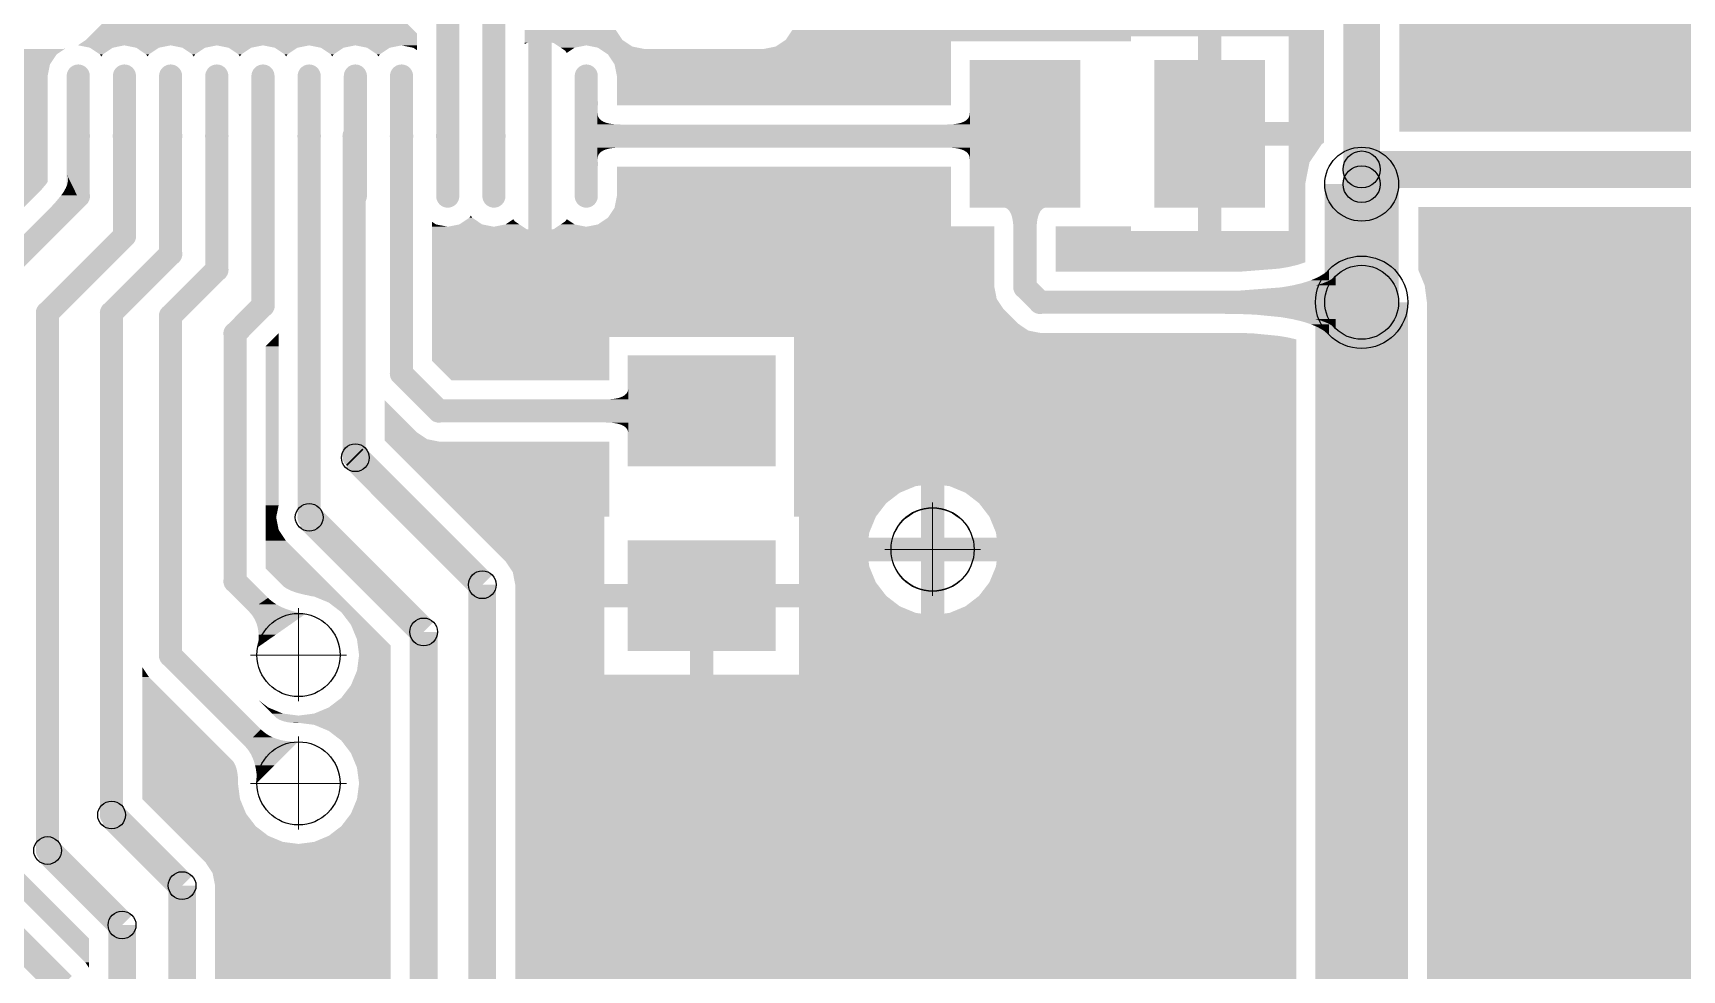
# Model space of a CAD drawing. Header units: millimetres. Extents: x -3633 to 871, y -630 to 261.
# Drawn here: x -1489.72 to -1453.87, y 127.51 to 147.87 of the extents above; entities that cross this region are included whole.
import ezdxf

# ---------------------------------------------------------------- set-up
doc = ezdxf.new("R2010")
doc.units = ezdxf.units.MM
for name, color, linetype in [('DRILL', 7, 'Continuous'), ('DRILL GOST', 7, 'Continuous'), ('TOP_LAYER', 7, 'Continuous'), ('TOP_PASTE', 8, 'Continuous')]:
    doc.layers.add(name, color=color, linetype=linetype)

# ---------------------------------------------------------------- blocks, each defined once
blk = doc.blocks.new('ROUND_26')
blk.add_circle((0, 0), 0.01772)
blk = doc.blocks.new('OBLONG_10')
at = {"const_width": 0.00984}
blk.add_lwpolyline([(0, 0.02559), (0, -0.02559)], dxfattribs=at)
at = {"const_width": 0.00492}
for points in [[(-0.00246, 0.02559, 1), (0.00246, 0.02559, 1)], [(-0.00246, -0.02559, 1), (0.00246, -0.02559, 1)]]:
    blk.add_lwpolyline(points, format="xyb", close=True, dxfattribs=at)
blk = doc.blocks.new('RECTANGLE_7')
blk.add_solid([(0.0315, 0.02362), (0.0315, -0.02362), (-0.0315, 0.02362), (-0.0315, -0.02362)])
blk = doc.blocks.new('RECTANGLE_15')
blk.add_solid([(0.02362, 0.0315), (0.02362, -0.0315), (-0.02362, 0.0315), (-0.02362, -0.0315)])
blk = doc.blocks.new('ROUND_1')
at = {"const_width": 0.005}
blk.add_lwpolyline([(-0.0025, 0, 1), (0.0025, 0, 1)], format="xyb", close=True, dxfattribs=at)
blk = doc.blocks.new('ROUND_4')
blk.add_circle((0, 0), 0.00591)
blk = doc.blocks.new('ROUND_5')
blk.add_circle((0, 0), 0.01575)
blk = doc.blocks.new('ROUND_3')
blk.add_circle((0, 0), 0.01969)
blk = doc.blocks.new('ROUND_2')
blk.add_circle((0, 0), 0.00787)

msp = doc.modelspace()

# ---------------------------------------------------------------- linework, layer by layer
at = {"layer": 'DRILL', "lineweight": 0}
for p, q in [((-1470.16, 137.664), (-1470.16, 135.642)), ((-1471.201, 136.645), (-1469.118, 136.645))]:
    msp.add_line(p, q, dxfattribs=at)
at = {"layer": 'DRILL GOST', "lineweight": 0}
for p, q in [((-1483.945, 135.371), (-1483.945, 133.349)), ((-1484.986, 134.352), (-1482.903, 134.352)), ((-1483.945, 132.582), (-1483.945, 130.56)), ((-1484.986, 131.563), (-1482.903, 131.563))]:
    msp.add_line(p, q, dxfattribs=at)
msp.add_circle((-1470.16, 136.645), 0.911, dxfattribs=at)
at = {"layer": 'TOP_LAYER', "elevation": 0}
for points, const_width in [([(-1460.833, 144.905), (-1460.833, 163.938)], 0.803), ([(-1479.697, 145.63), (-1479.697, 150.609)], 0.502), ([(-1480.701, 145.63), (-1480.701, 148.135)], 0.502), ([(-1477.689, 145.63), (-1477.689, 146.339)], 0.502), ([(-1468.152, 142.346), (-1468.152, 145.68)], 0.502), ([(-1488.733, 144.325), (-1488.733, 145.63)], 0.502), ([(-1487.729, 143.46), (-1487.729, 145.63)], 0.502), ([(-1486.725, 143.07), (-1486.725, 145.63)], 0.502), ([(-1485.721, 142.725), (-1485.721, 145.63)], 0.502), ([(-1484.717, 141.945), (-1484.717, 145.63)], 0.502), ([(-1483.713, 137.344), (-1483.713, 145.63)], 0.502), ([(-1482.734, 138.664), (-1482.734, 145.63)], 0.502), ([(-1481.705, 140.468), (-1481.705, 145.63)], 0.502), ([(-1477.689, 145.022), (-1477.689, 145.63)], 0.502), ([(-1477.689, 145.63), (-1468.166, 145.63)], 0.502), ([(-1460.833, 142.018), (-1460.833, 144.585)], 1.606), ([(-1460.833, 144.585), (-1460.833, 144.905)], 0.803), ([(-1460.833, 144.905), (-1438.624, 144.905)], 0.803), ([(-1490.458, 142.6), (-1488.733, 144.325)], 0.502), ([(-1489.4, 141.788), (-1487.729, 143.46)], 0.502), ([(-1488.009, 141.786), (-1486.725, 143.07)], 0.502), ([(-1486.725, 141.721), (-1485.721, 142.725)], 0.502), ([(-1460.833, 97.391), (-1460.833, 142.018)], 2.008), ([(-1468.152, 142.346), (-1467.824, 142.018)], 0.502), ([(-1489.4, 130.104), (-1489.4, 141.788)], 0.502), ([(-1488.009, 130.876), (-1488.009, 141.786)], 0.502), ([(-1486.725, 134.343), (-1486.725, 141.721)], 0.502), ([(-1485.323, 141.338), (-1484.717, 141.945)], 0.502), ([(-1467.824, 142.018), (-1460.833, 142.018)], 0.502), ([(-1485.323, 135.955), (-1485.323, 141.338)], 0.502), ([(-1481.705, 140.468), (-1480.894, 139.657)], 0.502), ([(-1480.894, 139.657), (-1475.18, 139.657)], 0.502), ([(-1482.709, 138.639), (-1479.949, 135.879)], 0.602), ([(-1482.734, 138.664), (-1482.709, 138.639)], 0.502), ([(-1483.713, 137.344), (-1481.224, 134.855)], 0.602), ([(-1485.323, 135.955), (-1484.341, 134.978)], 0.502), ([(-1479.949, 91.669), (-1479.949, 135.879)], 0.602), ([(-1481.224, 91.699), (-1481.224, 134.855)], 0.602), ([(-1486.725, 134.343), (-1484.423, 132.042)], 0.502), ([(-1488.009, 130.876), (-1486.475, 129.342)], 0.602), ([(-1489.4, 130.104), (-1487.78, 128.484)], 0.602), ([(-1491.263, 129.342), (-1489.085, 127.164)], 0.602), ([(-1486.475, 91.669), (-1486.475, 129.342)], 0.602), ([(-1487.78, 91.669), (-1487.78, 128.484)], 0.602)]:
    msp.add_lwpolyline(points, dxfattribs=dict(at, const_width=const_width))
at = {"layer": 'TOP_LAYER'}
for points in [[(-1489.036, 147.525), (-1489.02, 147.528), (-1489.025, 147.525), (-1489.02, 147.528)], [(-1488.749, 147.597), (-1488.733, 147.601), (-1488.749, 147.597), (-1488.744, 147.601)], [(-1479.032, 147.652), (-1479.032, 147.66), (-1478.99, 147.652), (-1478.948, 147.66)], [(-1479.032, 147.624), (-1479.032, 147.652), (-1479.032, 147.624), (-1478.99, 147.652)], [(-1477.446, 146.084), (-1477.446, 146.132), (-1477.441, 146.084), (-1477.446, 146.132)], [(-1477.446, 146.042), (-1477.446, 146.084), (-1477.426, 146.042), (-1477.441, 146.084)], [(-1477.446, 146.004), (-1477.446, 146.042), (-1477.4, 146.004), (-1477.426, 146.042)], [(-1477.446, 145.972), (-1477.446, 146.004), (-1477.365, 145.972), (-1477.4, 146.004)], [(-1477.446, 145.944), (-1477.446, 145.972), (-1477.319, 145.944), (-1477.365, 145.972)], [(-1477.446, 145.921), (-1477.446, 145.944), (-1477.263, 145.921), (-1477.319, 145.944)], [(-1477.446, 145.904), (-1477.446, 145.921), (-1477.197, 145.904), (-1477.263, 145.921)], [(-1477.446, 145.891), (-1477.446, 145.904), (-1477.121, 145.891), (-1477.197, 145.904)], [(-1469.672, 145.891), (-1469.597, 145.904), (-1469.351, 145.891), (-1469.351, 145.904)], [(-1469.597, 145.904), (-1469.531, 145.921), (-1469.351, 145.904), (-1469.351, 145.921)], [(-1469.531, 145.921), (-1469.476, 145.944), (-1469.351, 145.921), (-1469.351, 145.944)], [(-1469.476, 145.944), (-1469.431, 145.972), (-1469.351, 145.944), (-1469.351, 145.972)], [(-1469.431, 145.972), (-1469.396, 146.004), (-1469.351, 145.972), (-1469.351, 146.004)], [(-1469.396, 146.004), (-1469.371, 146.042), (-1469.351, 146.004), (-1469.351, 146.042)], [(-1469.371, 146.042), (-1469.356, 146.084), (-1469.351, 146.042), (-1469.351, 146.084)], [(-1469.356, 146.084), (-1469.351, 146.132), (-1469.351, 146.084), (-1469.351, 146.132)], [(-1477.446, 145.884), (-1477.446, 145.891), (-1477.034, 145.884), (-1477.121, 145.891)], [(-1477.446, 145.881), (-1477.446, 145.884), (-1476.938, 145.881), (-1477.034, 145.884)], [(-1477.446, 145.379), (-1477.446, 145.881), (-1476.938, 145.379), (-1476.938, 145.881)], [(-1469.853, 145.881), (-1469.757, 145.884), (-1469.351, 145.881), (-1469.351, 145.884)], [(-1469.853, 145.379), (-1469.853, 145.881), (-1469.351, 145.379), (-1469.351, 145.881)], [(-1469.757, 145.884), (-1469.672, 145.891), (-1469.351, 145.884), (-1469.351, 145.891)], [(-1477.446, 145.377), (-1477.446, 145.379), (-1477.034, 145.377), (-1476.938, 145.379)], [(-1477.446, 145.369), (-1477.446, 145.377), (-1477.121, 145.369), (-1477.034, 145.377)], [(-1477.446, 145.357), (-1477.446, 145.369), (-1477.197, 145.357), (-1477.121, 145.369)], [(-1477.446, 145.339), (-1477.446, 145.357), (-1477.263, 145.339), (-1477.197, 145.357)], [(-1477.446, 145.316), (-1477.446, 145.339), (-1477.319, 145.316), (-1477.263, 145.339)], [(-1477.446, 145.289), (-1477.446, 145.316), (-1477.365, 145.289), (-1477.319, 145.316)], [(-1477.446, 145.256), (-1477.446, 145.289), (-1477.4, 145.256), (-1477.365, 145.289)], [(-1477.446, 145.219), (-1477.446, 145.256), (-1477.426, 145.219), (-1477.4, 145.256)], [(-1477.446, 145.176), (-1477.446, 145.219), (-1477.441, 145.176), (-1477.426, 145.219)], [(-1469.757, 145.377), (-1469.853, 145.379), (-1469.351, 145.377), (-1469.351, 145.379)], [(-1469.672, 145.369), (-1469.757, 145.377), (-1469.351, 145.369), (-1469.351, 145.377)], [(-1469.597, 145.357), (-1469.672, 145.369), (-1469.351, 145.357), (-1469.351, 145.369)], [(-1469.531, 145.339), (-1469.597, 145.357), (-1469.351, 145.339), (-1469.351, 145.357)], [(-1469.476, 145.316), (-1469.531, 145.339), (-1469.351, 145.316), (-1469.351, 145.339)], [(-1469.431, 145.289), (-1469.476, 145.316), (-1469.351, 145.289), (-1469.351, 145.316)], [(-1469.396, 145.256), (-1469.431, 145.289), (-1469.351, 145.256), (-1469.351, 145.289)], [(-1469.371, 145.219), (-1469.396, 145.256), (-1469.351, 145.219), (-1469.351, 145.256)], [(-1469.356, 145.176), (-1469.371, 145.219), (-1469.351, 145.176), (-1469.351, 145.219)], [(-1477.446, 145.128), (-1477.446, 145.176), (-1477.446, 145.128), (-1477.441, 145.176)], [(-1469.351, 145.128), (-1469.356, 145.176), (-1469.351, 145.128), (-1469.351, 145.176)], [(-1489.051, 144.417), (-1489.009, 144.491), (-1488.796, 144.417), (-1488.832, 144.491)], [(-1489.009, 144.491), (-1488.979, 144.559), (-1488.832, 144.491), (-1488.865, 144.559)], [(-1488.979, 144.559), (-1488.96, 144.623), (-1488.865, 144.559), (-1488.897, 144.623)], [(-1488.959, 144.736), (-1488.976, 144.785), (-1488.952, 144.736), (-1488.976, 144.785)], [(-1488.96, 144.623), (-1488.954, 144.682), (-1488.897, 144.623), (-1488.926, 144.682)], [(-1488.954, 144.682), (-1488.959, 144.736), (-1488.926, 144.682), (-1488.952, 144.736)], [(-1489.319, 144.094), (-1489.248, 144.168), (-1488.637, 144.094), (-1488.673, 144.168)], [(-1489.248, 144.168), (-1489.105, 144.339), (-1488.673, 144.168), (-1488.757, 144.339)], [(-1489.105, 144.339), (-1489.051, 144.417), (-1488.757, 144.339), (-1488.796, 144.417)], [(-1489.337, 144.075), (-1489.335, 144.078), (-1488.645, 144.075), (-1488.644, 144.078)], [(-1489.326, 144.054), (-1489.337, 144.075), (-1488.663, 144.054), (-1488.645, 144.075)], [(-1489.335, 144.078), (-1489.322, 144.091), (-1488.644, 144.078), (-1488.635, 144.091)], [(-1489.284, 143.978), (-1489.326, 144.054), (-1488.732, 143.978), (-1488.663, 144.054)], [(-1489.322, 144.091), (-1489.319, 144.094), (-1488.635, 144.091), (-1488.637, 144.094)], [(-1489.087, 143.616), (-1489.284, 143.978), (-1489.087, 143.616), (-1488.732, 143.978)], [(-1468.606, 144.081), (-1468.654, 144.086), (-1467.698, 144.081), (-1467.65, 144.086)], [(-1468.564, 144.066), (-1468.606, 144.081), (-1467.74, 144.066), (-1467.698, 144.081)], [(-1468.526, 144.041), (-1468.564, 144.066), (-1467.778, 144.041), (-1467.74, 144.066)], [(-1468.493, 144.005), (-1468.526, 144.041), (-1467.811, 144.005), (-1467.778, 144.041)], [(-1468.466, 143.959), (-1468.493, 144.005), (-1467.838, 143.959), (-1467.811, 144.005)], [(-1468.443, 143.903), (-1468.466, 143.959), (-1467.861, 143.903), (-1467.838, 143.959)], [(-1468.426, 143.837), (-1468.443, 143.903), (-1467.878, 143.837), (-1467.861, 143.903)], [(-1468.413, 143.761), (-1468.426, 143.837), (-1467.891, 143.761), (-1467.878, 143.837)], [(-1468.405, 143.675), (-1468.413, 143.761), (-1467.898, 143.675), (-1467.891, 143.761)], [(-1468.403, 143.578), (-1468.405, 143.675), (-1467.901, 143.578), (-1467.898, 143.675)], [(-1461.648, 142.641), (-1461.542, 142.728), (-1461.542, 142.641), (-1461.542, 142.728)], [(-1463.464, 142.274), (-1462.58, 142.342), (-1461.542, 142.274), (-1461.542, 142.342)], [(-1462.917, 142.272), (-1462.201, 142.32), (-1461.4, 142.272), (-1461.4, 142.32)], [(-1462.58, 142.342), (-1462.34, 142.384), (-1461.542, 142.342), (-1461.542, 142.384)], [(-1462.34, 142.384), (-1462.126, 142.434), (-1461.542, 142.384), (-1461.542, 142.434)], [(-1462.201, 142.32), (-1462.01, 142.348), (-1461.4, 142.32), (-1461.4, 142.348)], [(-1462.126, 142.434), (-1461.94, 142.494), (-1461.542, 142.434), (-1461.542, 142.494)], [(-1462.01, 142.348), (-1461.841, 142.383), (-1461.4, 142.348), (-1461.4, 142.383)], [(-1461.94, 142.494), (-1461.78, 142.563), (-1461.542, 142.494), (-1461.542, 142.563)], [(-1461.841, 142.383), (-1461.696, 142.424), (-1461.4, 142.383), (-1461.4, 142.424)], [(-1461.78, 142.563), (-1461.648, 142.641), (-1461.542, 142.563), (-1461.542, 142.641)], [(-1461.696, 142.424), (-1461.574, 142.472), (-1461.4, 142.424), (-1461.4, 142.472)], [(-1461.574, 142.472), (-1461.476, 142.526), (-1461.4, 142.472), (-1461.4, 142.526)], [(-1461.476, 142.526), (-1461.4, 142.586), (-1461.4, 142.526), (-1461.4, 142.586)], [(-1463.813, 142.269), (-1463.464, 142.274), (-1461.542, 142.269), (-1461.542, 142.274)], [(-1463.813, 141.767), (-1463.813, 142.269), (-1461.542, 141.767), (-1461.542, 142.269)], [(-1463.202, 142.269), (-1462.917, 142.272), (-1461.4, 142.269), (-1461.4, 142.272)], [(-1463.202, 141.767), (-1463.202, 142.269), (-1461.4, 141.767), (-1461.4, 142.269)], [(-1463.464, 141.762), (-1463.813, 141.767), (-1461.542, 141.762), (-1461.542, 141.767)], [(-1463.143, 141.749), (-1463.464, 141.762), (-1461.542, 141.749), (-1461.542, 141.762)], [(-1462.655, 141.754), (-1463.202, 141.767), (-1461.4, 141.754), (-1461.4, 141.767)], [(-1462.58, 141.694), (-1463.143, 141.749), (-1461.542, 141.694), (-1461.542, 141.749)], [(-1462.201, 141.716), (-1462.655, 141.754), (-1461.4, 141.716), (-1461.4, 141.754)], [(-1462.34, 141.652), (-1462.58, 141.694), (-1461.542, 141.652), (-1461.542, 141.694)], [(-1462.126, 141.602), (-1462.34, 141.652), (-1461.542, 141.602), (-1461.542, 141.652)], [(-1462.01, 141.688), (-1462.201, 141.716), (-1461.4, 141.688), (-1461.4, 141.716)], [(-1461.94, 141.542), (-1462.126, 141.602), (-1461.542, 141.542), (-1461.542, 141.602)], [(-1461.841, 141.653), (-1462.01, 141.688), (-1461.4, 141.653), (-1461.4, 141.688)], [(-1461.696, 141.612), (-1461.841, 141.653), (-1461.4, 141.612), (-1461.4, 141.653)], [(-1461.574, 141.564), (-1461.696, 141.612), (-1461.4, 141.564), (-1461.4, 141.612)], [(-1461.78, 141.473), (-1461.94, 141.542), (-1461.542, 141.473), (-1461.542, 141.542)], [(-1461.648, 141.395), (-1461.78, 141.473), (-1461.542, 141.395), (-1461.542, 141.473)], [(-1461.542, 141.308), (-1461.648, 141.395), (-1461.542, 141.308), (-1461.542, 141.395)], [(-1461.476, 141.51), (-1461.574, 141.564), (-1461.4, 141.51), (-1461.4, 141.564)], [(-1461.4, 141.45), (-1461.476, 141.51), (-1461.4, 141.45), (-1461.4, 141.51)], [(-1477.282, 139.908), (-1477.185, 139.91), (-1476.774, 139.908), (-1476.774, 139.91)], [(-1477.282, 139.406), (-1477.282, 139.908), (-1476.774, 139.406), (-1476.774, 139.908)], [(-1477.185, 139.91), (-1477.099, 139.918), (-1476.774, 139.91), (-1476.774, 139.918)], [(-1477.099, 139.918), (-1477.023, 139.93), (-1476.774, 139.918), (-1476.774, 139.93)], [(-1477.023, 139.93), (-1476.957, 139.948), (-1476.774, 139.93), (-1476.774, 139.948)], [(-1476.957, 139.948), (-1476.901, 139.97), (-1476.774, 139.948), (-1476.774, 139.97)], [(-1476.901, 139.97), (-1476.855, 139.998), (-1476.774, 139.97), (-1476.774, 139.998)], [(-1476.855, 139.998), (-1476.819, 140.031), (-1476.774, 139.998), (-1476.774, 140.031)], [(-1476.819, 140.031), (-1476.794, 140.068), (-1476.774, 140.031), (-1476.774, 140.068)], [(-1476.794, 140.068), (-1476.779, 140.111), (-1476.774, 140.068), (-1476.774, 140.111)], [(-1476.779, 140.111), (-1476.774, 140.159), (-1476.774, 140.111), (-1476.774, 140.159)], [(-1477.185, 139.403), (-1477.282, 139.406), (-1476.774, 139.403), (-1476.774, 139.406)], [(-1477.099, 139.396), (-1477.185, 139.403), (-1476.774, 139.396), (-1476.774, 139.403)], [(-1477.023, 139.383), (-1477.099, 139.396), (-1476.774, 139.383), (-1476.774, 139.396)], [(-1476.957, 139.366), (-1477.023, 139.383), (-1476.774, 139.366), (-1476.774, 139.383)], [(-1476.901, 139.343), (-1476.957, 139.366), (-1476.774, 139.343), (-1476.774, 139.366)], [(-1476.855, 139.315), (-1476.901, 139.343), (-1476.774, 139.315), (-1476.774, 139.343)], [(-1476.819, 139.283), (-1476.855, 139.315), (-1476.774, 139.283), (-1476.774, 139.315)], [(-1476.794, 139.245), (-1476.819, 139.283), (-1476.774, 139.245), (-1476.774, 139.283)], [(-1476.779, 139.202), (-1476.794, 139.245), (-1476.774, 139.202), (-1476.774, 139.245)], [(-1476.774, 139.155), (-1476.779, 139.202), (-1476.774, 139.155), (-1476.774, 139.202)], [(-1484.912, 135.188), (-1484.557, 135.543), (-1484.172, 135.188), (-1484.557, 135.543)], [(-1484.749, 135.498), (-1484.681, 135.544), (-1484.493, 135.498), (-1484.553, 135.544)], [(-1484.681, 135.544), (-1484.608, 135.594), (-1484.553, 135.544), (-1484.608, 135.594)], [(-1485.029, 135.305), (-1485.017, 135.314), (-1484.069, 135.305), (-1484.101, 135.314)], [(-1484.991, 135.263), (-1485.029, 135.305), (-1483.903, 135.263), (-1484.069, 135.305)], [(-1485.017, 135.314), (-1484.973, 135.344), (-1484.101, 135.314), (-1484.191, 135.344)], [(-1484.975, 135.245), (-1484.991, 135.263), (-1483.808, 135.245), (-1483.903, 135.263)], [(-1484.973, 135.243), (-1484.975, 135.245), (-1483.795, 135.243), (-1483.808, 135.245)], [(-1484.973, 135.344), (-1484.924, 135.377), (-1484.191, 135.344), (-1484.276, 135.377)], [(-1484.928, 135.181), (-1484.973, 135.243), (-1483.884, 135.181), (-1483.795, 135.243)], [(-1484.89, 135.113), (-1484.928, 135.181), (-1483.982, 135.113), (-1483.884, 135.181)], [(-1484.924, 135.377), (-1484.871, 135.414), (-1484.276, 135.377), (-1484.354, 135.414)], [(-1484.871, 135.414), (-1484.812, 135.454), (-1484.354, 135.414), (-1484.426, 135.454)], [(-1484.812, 135.454), (-1484.749, 135.498), (-1484.426, 135.454), (-1484.493, 135.498)], [(-1484.858, 135.04), (-1484.89, 135.113), (-1484.086, 135.04), (-1483.982, 135.113)], [(-1484.835, 134.964), (-1484.858, 135.04), (-1484.195, 134.964), (-1484.086, 135.04)], [(-1484.819, 134.883), (-1484.835, 134.964), (-1484.311, 134.883), (-1484.195, 134.964)], [(-1484.811, 134.798), (-1484.819, 134.883), (-1484.432, 134.798), (-1484.311, 134.883)], [(-1484.811, 134.71), (-1484.811, 134.798), (-1484.56, 134.71), (-1484.432, 134.798)], [(-1484.833, 134.519), (-1484.818, 134.616), (-1484.833, 134.519), (-1484.693, 134.616)], [(-1484.818, 134.616), (-1484.811, 134.71), (-1484.693, 134.616), (-1484.56, 134.71)], [(-1484.905, 132.597), (-1484.864, 132.638), (-1484.575, 132.597), (-1484.643, 132.638)], [(-1484.864, 132.638), (-1484.817, 132.685), (-1484.643, 132.638), (-1484.706, 132.685)], [(-1484.817, 132.685), (-1484.764, 132.738), (-1484.706, 132.685), (-1484.764, 132.738)], [(-1484.039, 132.877), (-1484.065, 132.879), (-1483.959, 132.877), (-1483.945, 132.879)], [(-1483.968, 132.876), (-1484.039, 132.877), (-1483.968, 132.876), (-1483.959, 132.877)], [(-1485.119, 132.383), (-1485.035, 132.467), (-1484.038, 132.383), (-1483.954, 132.467)], [(-1485.067, 132.325), (-1485.119, 132.383), (-1484.095, 132.325), (-1484.038, 132.383)], [(-1485.02, 132.262), (-1485.067, 132.325), (-1484.159, 132.262), (-1484.095, 132.325)], [(-1485.035, 132.467), (-1485.034, 132.468), (-1483.954, 132.467), (-1484.058, 132.468)], [(-1485.034, 132.468), (-1485.026, 132.476), (-1484.058, 132.468), (-1484.157, 132.476)], [(-1485.026, 132.476), (-1485.013, 132.489), (-1484.157, 132.476), (-1484.251, 132.489)], [(-1485.013, 132.489), (-1484.995, 132.507), (-1484.251, 132.489), (-1484.34, 132.507)], [(-1484.995, 132.507), (-1484.97, 132.532), (-1484.34, 132.507), (-1484.423, 132.532)], [(-1484.97, 132.532), (-1484.94, 132.562), (-1484.423, 132.532), (-1484.502, 132.562)], [(-1484.94, 132.562), (-1484.905, 132.597), (-1484.502, 132.562), (-1484.575, 132.597)], [(-1484.979, 132.194), (-1485.02, 132.262), (-1484.227, 132.194), (-1484.159, 132.262)], [(-1484.943, 132.12), (-1484.979, 132.194), (-1484.3, 132.12), (-1484.227, 132.194)], [(-1484.913, 132.042), (-1484.943, 132.12), (-1484.378, 132.042), (-1484.3, 132.12)], [(-1484.889, 131.958), (-1484.913, 132.042), (-1484.462, 131.958), (-1484.378, 132.042)], [(-1484.87, 131.869), (-1484.889, 131.958), (-1484.551, 131.869), (-1484.462, 131.958)], [(-1484.857, 131.775), (-1484.87, 131.869), (-1484.645, 131.775), (-1484.551, 131.869)], [(-1484.85, 131.676), (-1484.857, 131.775), (-1484.744, 131.676), (-1484.645, 131.775)], [(-1484.848, 131.572), (-1484.85, 131.676), (-1484.848, 131.572), (-1484.744, 131.676)]]:
    msp.add_solid(points, dxfattribs=at)
at = {"layer": 'TOP_PASTE'}
msp.add_circle((-1483.212, 119.578), 110, dxfattribs=at)
for points in [[(-1460.014, 145.994), (-1460.014, 149.133), (-1439.443, 145.994), (-1439.443, 149.133)], [(-1488.426, 147.86), (-1488.125, 148.161), (-1481.367, 147.86), (-1481.668, 148.161)], [(-1488.744, 147.601), (-1488.566, 147.72), (-1481.367, 147.601), (-1481.367, 147.72)], [(-1488.566, 147.72), (-1488.426, 147.86), (-1481.367, 147.72), (-1481.367, 147.86)], [(-1479.032, 147.72), (-1479.032, 147.936), (-1476.905, 147.72), (-1477.049, 147.936)], [(-1479.032, 147.66), (-1479.032, 147.72), (-1476.816, 147.66), (-1476.905, 147.72)], [(-1473.401, 147.688), (-1473.354, 147.72), (-1465.851, 147.688), (-1465.851, 147.72)], [(-1473.354, 147.72), (-1473.302, 147.797), (-1465.851, 147.72), (-1465.851, 147.797)], [(-1473.302, 147.797), (-1473.21, 147.936), (-1461.652, 147.797), (-1461.652, 147.936)], [(-1464.391, 145.935), (-1464.391, 147.797), (-1463.881, 145.935), (-1463.881, 147.797)], [(-1462.422, 145.935), (-1462.422, 147.797), (-1461.652, 145.935), (-1461.652, 147.797)], [(-1493.053, 147.406), (-1493.053, 147.525), (-1489.203, 147.406), (-1489.025, 147.525)], [(-1493.053, 147.19), (-1493.053, 147.406), (-1489.347, 147.19), (-1489.203, 147.406)], [(-1488.478, 147.55), (-1488.733, 147.601), (-1487.983, 147.55), (-1487.729, 147.601)], [(-1488.262, 147.406), (-1488.478, 147.55), (-1488.199, 147.406), (-1487.983, 147.55)], [(-1488.231, 147.359), (-1488.262, 147.406), (-1488.231, 147.359), (-1488.199, 147.406)], [(-1487.474, 147.55), (-1487.729, 147.601), (-1486.979, 147.55), (-1486.725, 147.601)], [(-1487.258, 147.406), (-1487.474, 147.55), (-1487.195, 147.406), (-1486.979, 147.55)], [(-1487.227, 147.359), (-1487.258, 147.406), (-1487.227, 147.359), (-1487.195, 147.406)], [(-1486.47, 147.55), (-1486.725, 147.601), (-1485.975, 147.55), (-1485.721, 147.601)], [(-1486.254, 147.406), (-1486.47, 147.55), (-1486.191, 147.406), (-1485.975, 147.55)], [(-1486.223, 147.359), (-1486.254, 147.406), (-1486.223, 147.359), (-1486.191, 147.406)], [(-1485.466, 147.55), (-1485.721, 147.601), (-1484.972, 147.55), (-1484.717, 147.601)], [(-1485.25, 147.406), (-1485.466, 147.55), (-1485.187, 147.406), (-1484.972, 147.55)], [(-1485.219, 147.359), (-1485.25, 147.406), (-1485.219, 147.359), (-1485.187, 147.406)], [(-1484.462, 147.55), (-1484.717, 147.601), (-1483.968, 147.55), (-1483.713, 147.601)], [(-1484.246, 147.406), (-1484.462, 147.55), (-1484.183, 147.406), (-1483.968, 147.55)], [(-1484.215, 147.359), (-1484.246, 147.406), (-1484.215, 147.359), (-1484.183, 147.406)], [(-1483.458, 147.55), (-1483.713, 147.601), (-1482.964, 147.55), (-1482.709, 147.601)], [(-1483.243, 147.406), (-1483.458, 147.55), (-1483.18, 147.406), (-1482.964, 147.55)], [(-1483.211, 147.359), (-1483.243, 147.406), (-1483.211, 147.359), (-1483.18, 147.406)], [(-1482.454, 147.55), (-1482.709, 147.601), (-1481.96, 147.55), (-1481.705, 147.601)], [(-1482.239, 147.406), (-1482.454, 147.55), (-1482.176, 147.406), (-1481.96, 147.55)], [(-1482.207, 147.359), (-1482.239, 147.406), (-1482.207, 147.359), (-1482.176, 147.406)], [(-1481.451, 147.55), (-1481.705, 147.601), (-1481.367, 147.55), (-1481.367, 147.601)], [(-1481.367, 147.494), (-1481.451, 147.55), (-1481.367, 147.494), (-1481.367, 147.55)], [(-1478.948, 143.6), (-1478.948, 147.66), (-1478.438, 143.6), (-1478.438, 147.66)], [(-1478.396, 147.652), (-1478.438, 147.66), (-1476.804, 147.652), (-1476.816, 147.66)], [(-1478.319, 147.601), (-1478.396, 147.652), (-1476.727, 147.601), (-1476.804, 147.652)], [(-1478.244, 147.55), (-1478.319, 147.601), (-1477.944, 147.55), (-1477.689, 147.601)], [(-1478.145, 147.484), (-1478.244, 147.55), (-1478.043, 147.484), (-1477.944, 147.55)], [(-1478.113, 147.437), (-1478.145, 147.484), (-1478.113, 147.437), (-1478.043, 147.484)], [(-1477.563, 147.576), (-1477.689, 147.601), (-1476.689, 147.576), (-1476.727, 147.601)], [(-1477.435, 147.55), (-1477.563, 147.576), (-1476.561, 147.55), (-1476.689, 147.576)], [(-1477.397, 147.525), (-1477.435, 147.55), (-1476.434, 147.525), (-1476.561, 147.55)], [(-1477.219, 147.406), (-1477.397, 147.525), (-1469.758, 147.406), (-1469.758, 147.525)], [(-1477.075, 147.19), (-1477.219, 147.406), (-1469.758, 147.19), (-1469.758, 147.406)], [(-1473.824, 147.525), (-1473.57, 147.576), (-1469.758, 147.525), (-1469.758, 147.576)], [(-1473.57, 147.576), (-1473.401, 147.688), (-1469.758, 147.576), (-1469.758, 147.688)], [(-1473.401, 147.688), (-1473.401, 147.688), (-1469.758, 147.688), (-1465.851, 147.688)], [(-1493.053, 146.995), (-1493.053, 147.19), (-1489.386, 146.995), (-1489.347, 147.19)], [(-1492.728, 146.952), (-1493.053, 146.995), (-1489.395, 146.952), (-1489.386, 146.995)], [(-1477.024, 146.935), (-1477.075, 147.19), (-1469.758, 146.935), (-1469.758, 147.19)], [(-1492.688, 146.935), (-1492.728, 146.952), (-1489.398, 146.935), (-1489.395, 146.952)], [(-1492.41, 146.82), (-1492.688, 146.935), (-1489.398, 146.82), (-1489.398, 146.935)], [(-1492.137, 146.611), (-1492.41, 146.82), (-1489.398, 146.611), (-1489.398, 146.82)], [(-1477.024, 146.296), (-1477.024, 146.935), (-1469.758, 146.296), (-1469.758, 146.935)], [(-1491.928, 146.339), (-1492.137, 146.611), (-1489.398, 146.339), (-1489.398, 146.611)], [(-1491.797, 146.021), (-1491.928, 146.339), (-1489.398, 146.021), (-1489.398, 146.339)], [(-1491.752, 145.68), (-1491.797, 146.021), (-1489.398, 145.68), (-1489.398, 146.021)], [(-1464.391, 145.68), (-1464.391, 145.935), (-1461.652, 145.68), (-1461.652, 145.935)], [(-1460.014, 145.921), (-1460.014, 145.994), (-1439.456, 145.921), (-1439.443, 145.994)], [(-1460.014, 145.863), (-1460.014, 145.921), (-1439.475, 145.863), (-1439.456, 145.921)], [(-1491.797, 145.34), (-1491.752, 145.68), (-1489.398, 145.34), (-1489.398, 145.68)], [(-1464.391, 145.487), (-1464.391, 145.68), (-1461.652, 145.487), (-1461.652, 145.68)], [(-1460.014, 145.824), (-1460.014, 145.863), (-1439.496, 145.824), (-1439.475, 145.863)], [(-1460.014, 145.798), (-1460.014, 145.824), (-1439.518, 145.798), (-1439.496, 145.824)], [(-1460.014, 145.777), (-1460.014, 145.798), (-1439.544, 145.777), (-1439.518, 145.798)], [(-1460.014, 145.756), (-1460.014, 145.777), (-1439.582, 145.756), (-1439.544, 145.777)], [(-1460.014, 145.736), (-1460.014, 145.756), (-1439.641, 145.736), (-1439.582, 145.756)], [(-1460.014, 145.724), (-1460.014, 145.736), (-1439.713, 145.724), (-1439.641, 145.736)], [(-1491.928, 145.022), (-1491.797, 145.34), (-1489.398, 145.022), (-1489.398, 145.34)], [(-1464.391, 145.454), (-1464.391, 145.487), (-1461.701, 145.454), (-1461.652, 145.487)], [(-1464.391, 145.425), (-1464.391, 145.454), (-1461.72, 145.425), (-1461.701, 145.454)], [(-1464.391, 143.564), (-1464.391, 145.425), (-1463.881, 143.564), (-1463.881, 145.425)], [(-1462.422, 145.055), (-1462.422, 145.425), (-1461.968, 145.055), (-1461.72, 145.425)], [(-1492.137, 144.75), (-1491.928, 145.022), (-1489.398, 144.75), (-1489.398, 145.022)], [(-1477.024, 144.325), (-1477.024, 144.965), (-1469.758, 144.325), (-1469.758, 144.965)], [(-1462.422, 144.585), (-1462.422, 145.055), (-1462.061, 144.585), (-1461.968, 145.055)], [(-1492.589, 144.466), (-1492.41, 144.54), (-1489.533, 144.466), (-1489.47, 144.54)], [(-1492.41, 144.54), (-1492.349, 144.587), (-1489.47, 144.54), (-1489.431, 144.587)], [(-1492.349, 144.587), (-1492.286, 144.635), (-1489.431, 144.587), (-1489.398, 144.635)], [(-1492.286, 144.635), (-1492.137, 144.75), (-1489.398, 144.635), (-1489.398, 144.75)], [(-1462.422, 143.564), (-1462.422, 144.585), (-1462.061, 143.564), (-1462.061, 144.585)], [(-1494.542, 143.844), (-1494.542, 144.364), (-1490.154, 143.844), (-1489.635, 144.364)], [(-1493.068, 144.364), (-1492.728, 144.409), (-1489.635, 144.364), (-1489.59, 144.409)], [(-1492.728, 144.409), (-1492.589, 144.466), (-1489.59, 144.409), (-1489.533, 144.466)], [(-1477.075, 144.07), (-1477.024, 144.325), (-1469.758, 144.07), (-1469.758, 144.325)], [(-1481.04, 143.71), (-1481.04, 143.766), (-1480.956, 143.71), (-1481.04, 143.766)], [(-1480.447, 143.71), (-1480.231, 143.855), (-1479.952, 143.71), (-1480.168, 143.855)], [(-1480.231, 143.855), (-1480.199, 143.902), (-1480.168, 143.855), (-1480.199, 143.902)], [(-1479.443, 143.71), (-1479.344, 143.776), (-1479.143, 143.71), (-1479.242, 143.776)], [(-1479.344, 143.776), (-1479.273, 143.823), (-1479.242, 143.776), (-1479.273, 143.823)], [(-1478.244, 143.71), (-1478.145, 143.776), (-1477.944, 143.71), (-1478.043, 143.776)], [(-1478.145, 143.776), (-1478.113, 143.823), (-1478.043, 143.776), (-1478.113, 143.823)], [(-1477.435, 143.71), (-1477.219, 143.855), (-1469.758, 143.71), (-1469.758, 143.855)], [(-1477.219, 143.855), (-1477.075, 144.07), (-1469.758, 143.855), (-1469.758, 144.07)], [(-1459.604, 142.725), (-1459.604, 144.086), (-1413.346, 142.725), (-1413.346, 144.086)], [(-1481.04, 143.66), (-1481.04, 143.71), (-1480.701, 143.66), (-1480.956, 143.71)], [(-1481.04, 143.608), (-1481.04, 143.66), (-1478.99, 143.608), (-1479.067, 143.66)], [(-1481.04, 143.6), (-1481.04, 143.608), (-1478.948, 143.6), (-1478.99, 143.608)], [(-1481.04, 142.346), (-1481.04, 143.6), (-1468.817, 142.346), (-1468.817, 143.6)], [(-1480.701, 143.66), (-1480.447, 143.71), (-1479.697, 143.66), (-1479.952, 143.71)], [(-1479.697, 143.66), (-1479.443, 143.71), (-1479.067, 143.66), (-1479.143, 143.71)], [(-1478.438, 143.6), (-1478.396, 143.608), (-1468.817, 143.6), (-1468.817, 143.608)], [(-1478.396, 143.608), (-1478.319, 143.66), (-1468.817, 143.608), (-1468.817, 143.66)], [(-1478.319, 143.66), (-1478.244, 143.71), (-1477.689, 143.66), (-1477.944, 143.71)], [(-1477.689, 143.66), (-1477.625, 143.672), (-1468.817, 143.66), (-1468.817, 143.672)], [(-1477.625, 143.672), (-1477.435, 143.71), (-1469.758, 143.672), (-1469.758, 143.71)], [(-1467.487, 143.564), (-1467.487, 143.672), (-1465.851, 143.564), (-1465.851, 143.672)], [(-1467.487, 142.888), (-1467.487, 143.564), (-1462.061, 142.888), (-1462.061, 143.564)], [(-1467.487, 142.878), (-1467.487, 142.888), (-1462.084, 142.878), (-1462.061, 142.888)], [(-1467.487, 142.829), (-1467.487, 142.878), (-1462.236, 142.829), (-1462.084, 142.878)], [(-1467.487, 142.785), (-1467.487, 142.829), (-1462.422, 142.785), (-1462.236, 142.829)], [(-1467.487, 142.749), (-1467.487, 142.785), (-1462.631, 142.749), (-1462.422, 142.785)], [(-1467.487, 142.683), (-1467.487, 142.749), (-1463.476, 142.683), (-1462.631, 142.749)], [(-1459.463, 142.385), (-1459.604, 142.725), (-1413.346, 142.385), (-1413.346, 142.725)], [(-1481.04, 142.092), (-1481.04, 142.346), (-1468.767, 142.092), (-1468.817, 142.346)], [(-1459.415, 142.018), (-1459.463, 142.385), (-1413.346, 142.018), (-1413.346, 142.385)], [(-1481.04, 141.876), (-1481.04, 142.092), (-1468.622, 141.876), (-1468.767, 142.092)], [(-1459.415, 140.282), (-1459.415, 142.018), (-1413.346, 140.282), (-1413.346, 142.018)], [(-1481.04, 141.548), (-1481.04, 141.876), (-1468.294, 141.548), (-1468.622, 141.876)], [(-1484.658, 141.063), (-1484.378, 141.342), (-1484.378, 141.063), (-1484.378, 141.342)], [(-1481.04, 141.403), (-1481.04, 141.548), (-1468.078, 141.403), (-1468.294, 141.548)], [(-1481.04, 141.353), (-1481.04, 141.403), (-1467.824, 141.353), (-1468.078, 141.403)], [(-1481.04, 141.34), (-1481.04, 141.353), (-1463.171, 141.34), (-1463.465, 141.353)], [(-1481.04, 141.287), (-1481.04, 141.34), (-1462.635, 141.287), (-1463.171, 141.34)], [(-1481.04, 141.263), (-1481.04, 141.287), (-1462.493, 141.263), (-1462.635, 141.287)], [(-1481.04, 140.744), (-1481.04, 141.263), (-1477.187, 140.744), (-1477.187, 141.263)], [(-1473.172, 141.251), (-1473.172, 141.263), (-1462.422, 141.251), (-1462.493, 141.263)], [(-1473.172, 141.21), (-1473.172, 141.251), (-1462.25, 141.21), (-1462.422, 141.251)], [(-1484.658, 137.602), (-1484.658, 141.063), (-1484.378, 137.602), (-1484.378, 141.063)], [(-1473.172, 138.037), (-1473.172, 141.21), (-1462.25, 138.037), (-1462.25, 141.21)], [(-1480.618, 140.322), (-1481.04, 140.744), (-1477.187, 140.322), (-1477.187, 140.744)], [(-1459.415, 140.192), (-1459.415, 140.282), (-1449.257, 140.192), (-1448.576, 140.282)], [(-1459.415, 139.929), (-1459.415, 140.192), (-1449.892, 139.929), (-1449.257, 140.192)], [(-1482.069, 139.186), (-1482.069, 139.891), (-1481.364, 139.186), (-1482.069, 139.891)], [(-1459.415, 139.511), (-1459.415, 139.929), (-1450.438, 139.511), (-1449.892, 139.929)], [(-1459.415, 138.965), (-1459.415, 139.511), (-1450.856, 138.965), (-1450.438, 139.511)], [(-1482.069, 139.042), (-1482.069, 139.186), (-1481.149, 139.042), (-1481.364, 139.186)], [(-1482.069, 139.012), (-1482.069, 139.042), (-1480.996, 139.012), (-1481.149, 139.042)], [(-1482.049, 138.991), (-1482.069, 139.012), (-1480.894, 138.991), (-1480.996, 139.012)], [(-1480.413, 137.356), (-1482.049, 138.991), (-1477.187, 137.356), (-1477.187, 138.991)], [(-1459.415, 138.33), (-1459.415, 138.965), (-1451.119, 138.33), (-1450.856, 138.965)], [(-1473.172, 138.022), (-1473.172, 138.037), (-1470.529, 138.022), (-1470.415, 138.037)], [(-1473.172, 137.88), (-1473.172, 138.022), (-1470.873, 137.88), (-1470.529, 138.022)], [(-1470.415, 136.9), (-1470.415, 138.037), (-1469.905, 136.9), (-1469.905, 138.037)], [(-1469.791, 138.022), (-1469.905, 138.037), (-1462.25, 138.022), (-1462.25, 138.037)], [(-1469.447, 137.88), (-1469.791, 138.022), (-1462.25, 137.88), (-1462.25, 138.022)], [(-1459.415, 137.649), (-1459.415, 138.33), (-1451.209, 137.649), (-1451.119, 138.33)], [(-1473.172, 137.653), (-1473.172, 137.88), (-1471.168, 137.653), (-1470.873, 137.88)], [(-1469.152, 137.653), (-1469.447, 137.88), (-1462.25, 137.653), (-1462.25, 137.88)], [(-1484.658, 137.344), (-1484.658, 137.602), (-1484.43, 137.344), (-1484.378, 137.602)], [(-1484.658, 137.07), (-1484.658, 137.344), (-1484.375, 137.07), (-1484.43, 137.344)], [(-1479.442, 136.385), (-1480.413, 137.356), (-1477.296, 136.385), (-1477.296, 137.356)], [(-1473.172, 137.358), (-1473.172, 137.653), (-1471.395, 137.358), (-1471.168, 137.653)], [(-1473.172, 137.356), (-1473.172, 137.358), (-1471.395, 137.356), (-1471.395, 137.358)], [(-1473.063, 137.014), (-1473.063, 137.356), (-1471.537, 137.014), (-1471.395, 137.356)], [(-1468.925, 137.358), (-1469.152, 137.653), (-1462.25, 137.358), (-1462.25, 137.653)], [(-1468.783, 137.014), (-1468.925, 137.358), (-1462.25, 137.014), (-1462.25, 137.358)], [(-1459.415, 136.967), (-1459.415, 137.649), (-1451.119, 136.967), (-1451.209, 137.649)], [(-1484.658, 136.838), (-1484.658, 137.07), (-1484.22, 136.838), (-1484.375, 137.07)], [(-1473.063, 136.9), (-1473.063, 137.014), (-1471.552, 136.9), (-1471.537, 137.014)], [(-1468.768, 136.9), (-1468.783, 137.014), (-1462.25, 136.9), (-1462.25, 137.014)], [(-1459.415, 136.332), (-1459.415, 136.967), (-1450.856, 136.332), (-1451.119, 136.967)], [(-1484.658, 136.23), (-1484.658, 136.838), (-1483.612, 136.23), (-1484.22, 136.838)], [(-1473.063, 136.39), (-1473.063, 136.9), (-1462.25, 136.39), (-1462.25, 136.9)], [(-1484.272, 135.845), (-1484.658, 136.23), (-1483.226, 135.845), (-1483.612, 136.23)], [(-1479.287, 136.153), (-1479.442, 136.385), (-1477.296, 136.153), (-1477.296, 136.385)], [(-1473.063, 136.276), (-1473.063, 136.39), (-1471.537, 136.276), (-1471.552, 136.39)], [(-1473.063, 135.932), (-1473.063, 136.276), (-1471.395, 135.932), (-1471.537, 136.276)], [(-1470.415, 135.253), (-1470.415, 136.39), (-1469.905, 135.253), (-1469.905, 136.39)], [(-1468.925, 135.932), (-1468.783, 136.276), (-1462.25, 135.932), (-1462.25, 136.276)], [(-1468.783, 136.276), (-1468.768, 136.39), (-1462.25, 136.276), (-1462.25, 136.39)], [(-1459.415, 135.787), (-1459.415, 136.332), (-1450.438, 135.787), (-1450.856, 136.332)], [(-1479.236, 135.896), (-1479.287, 136.153), (-1477.296, 135.896), (-1477.296, 136.153)], [(-1479.233, 135.879), (-1479.236, 135.896), (-1471.354, 135.879), (-1471.367, 135.896)], [(-1479.233, 135.637), (-1479.233, 135.879), (-1471.168, 135.637), (-1471.354, 135.879)], [(-1473.063, 135.896), (-1473.063, 135.932), (-1471.367, 135.896), (-1471.395, 135.932)], [(-1469.152, 135.637), (-1468.925, 135.932), (-1462.25, 135.637), (-1462.25, 135.932)], [(-1484.256, 135.832), (-1484.272, 135.845), (-1483.214, 135.832), (-1483.226, 135.845)], [(-1484.215, 135.805), (-1484.256, 135.832), (-1483.187, 135.805), (-1483.214, 135.832)], [(-1484.168, 135.779), (-1484.215, 135.805), (-1483.161, 135.779), (-1483.187, 135.805)], [(-1484.113, 135.753), (-1484.168, 135.779), (-1483.135, 135.753), (-1483.161, 135.779)], [(-1484.051, 135.729), (-1484.113, 135.753), (-1483.11, 135.729), (-1483.135, 135.753)], [(-1483.986, 135.707), (-1484.051, 135.729), (-1483.089, 135.707), (-1483.11, 135.729)], [(-1483.815, 135.663), (-1483.986, 135.707), (-1483.045, 135.663), (-1483.089, 135.707)], [(-1483.72, 135.645), (-1483.815, 135.663), (-1483.027, 135.645), (-1483.045, 135.663)], [(-1483.695, 135.635), (-1483.72, 135.645), (-1483.017, 135.635), (-1483.027, 135.645)], [(-1483.604, 135.623), (-1483.695, 135.635), (-1483.005, 135.623), (-1483.017, 135.635)], [(-1483.287, 135.492), (-1483.604, 135.623), (-1482.874, 135.492), (-1483.005, 135.623)], [(-1479.233, 135.41), (-1479.233, 135.637), (-1470.873, 135.41), (-1471.168, 135.637)], [(-1469.447, 135.41), (-1469.152, 135.637), (-1462.25, 135.41), (-1462.25, 135.637)], [(-1459.415, 135.369), (-1459.415, 135.787), (-1449.892, 135.369), (-1450.438, 135.787)], [(-1483.014, 135.283), (-1483.287, 135.492), (-1482.665, 135.283), (-1482.874, 135.492)], [(-1482.805, 135.01), (-1483.014, 135.283), (-1482.392, 135.01), (-1482.665, 135.283)], [(-1479.233, 135.386), (-1479.233, 135.41), (-1470.814, 135.386), (-1470.873, 135.41)], [(-1479.233, 133.926), (-1479.233, 135.386), (-1477.296, 133.926), (-1477.296, 135.386)], [(-1475.435, 133.926), (-1475.435, 135.386), (-1474.925, 133.926), (-1474.925, 135.386)], [(-1473.063, 135.268), (-1473.063, 135.386), (-1470.529, 135.268), (-1470.814, 135.386)], [(-1473.063, 135.253), (-1473.063, 135.268), (-1470.415, 135.253), (-1470.529, 135.268)], [(-1473.063, 133.926), (-1473.063, 135.253), (-1462.25, 133.926), (-1462.25, 135.253)], [(-1469.905, 135.253), (-1469.791, 135.268), (-1462.25, 135.253), (-1462.25, 135.268)], [(-1469.791, 135.268), (-1469.447, 135.41), (-1462.25, 135.268), (-1462.25, 135.41)], [(-1459.415, 135.106), (-1459.415, 135.369), (-1449.257, 135.106), (-1449.892, 135.369)], [(-1482.673, 134.693), (-1482.805, 135.01), (-1482.074, 134.693), (-1482.392, 135.01)], [(-1459.415, 135.016), (-1459.415, 135.106), (-1448.576, 135.016), (-1449.257, 135.106)], [(-1459.415, 120.97), (-1459.415, 135.016), (-1413.346, 120.97), (-1413.346, 135.016)], [(-1482.656, 134.558), (-1482.673, 134.693), (-1481.94, 134.558), (-1482.074, 134.693)], [(-1482.628, 134.352), (-1482.656, 134.558), (-1481.94, 134.352), (-1481.94, 134.558)], [(-1487.343, 134.088), (-1487.343, 134.108), (-1487.34, 134.088), (-1487.343, 134.108)], [(-1487.343, 133.873), (-1487.343, 134.088), (-1487.195, 133.873), (-1487.34, 134.088)], [(-1482.673, 134.011), (-1482.628, 134.352), (-1481.94, 134.011), (-1481.94, 134.352)], [(-1487.343, 132.05), (-1487.343, 133.873), (-1485.373, 132.05), (-1487.195, 133.873)], [(-1482.805, 133.694), (-1482.673, 134.011), (-1481.94, 133.694), (-1481.94, 134.011)], [(-1479.233, 120.97), (-1479.233, 133.926), (-1462.25, 120.97), (-1462.25, 133.926)], [(-1484.653, 133.212), (-1484.817, 133.376), (-1484.603, 133.212), (-1484.817, 133.376)], [(-1483.287, 133.212), (-1483.014, 133.421), (-1481.94, 133.212), (-1481.94, 133.421)], [(-1483.014, 133.421), (-1482.805, 133.694), (-1481.94, 133.421), (-1481.94, 133.694)], [(-1484.521, 133.08), (-1484.653, 133.212), (-1484.285, 133.08), (-1484.603, 133.212)], [(-1484.476, 133.036), (-1484.521, 133.08), (-1483.945, 133.036), (-1484.285, 133.08)], [(-1484.432, 132.991), (-1484.476, 133.036), (-1481.94, 132.991), (-1481.94, 133.036)], [(-1483.945, 133.036), (-1483.604, 133.08), (-1481.94, 133.036), (-1481.94, 133.08)], [(-1483.604, 133.08), (-1483.287, 133.212), (-1481.94, 133.08), (-1481.94, 133.212)], [(-1484.415, 132.979), (-1484.432, 132.991), (-1481.94, 132.979), (-1481.94, 132.991)], [(-1484.38, 132.957), (-1484.415, 132.979), (-1481.94, 132.957), (-1481.94, 132.979)], [(-1484.339, 132.938), (-1484.38, 132.957), (-1481.94, 132.938), (-1481.94, 132.957)], [(-1484.293, 132.92), (-1484.339, 132.938), (-1481.94, 132.92), (-1481.94, 132.938)], [(-1484.241, 132.905), (-1484.293, 132.92), (-1481.94, 132.905), (-1481.94, 132.92)], [(-1484.181, 132.892), (-1484.241, 132.905), (-1481.94, 132.892), (-1481.94, 132.905)], [(-1484.114, 132.883), (-1484.181, 132.892), (-1481.94, 132.883), (-1481.94, 132.892)], [(-1484.065, 132.879), (-1484.114, 132.883), (-1481.94, 132.879), (-1481.94, 132.883)], [(-1483.604, 132.835), (-1483.945, 132.879), (-1481.94, 132.835), (-1481.94, 132.879)], [(-1483.287, 132.703), (-1483.604, 132.835), (-1481.94, 132.703), (-1481.94, 132.835)], [(-1483.014, 132.494), (-1483.287, 132.703), (-1481.94, 132.494), (-1481.94, 132.703)], [(-1482.805, 132.221), (-1483.014, 132.494), (-1481.94, 132.221), (-1481.94, 132.494)], [(-1487.343, 132.033), (-1487.343, 132.05), (-1485.36, 132.033), (-1485.373, 132.05)], [(-1487.343, 131.998), (-1487.343, 132.033), (-1485.339, 131.998), (-1485.36, 132.033)], [(-1487.343, 131.958), (-1487.343, 131.998), (-1485.319, 131.958), (-1485.339, 131.998)], [(-1487.343, 131.911), (-1487.343, 131.958), (-1485.302, 131.911), (-1485.319, 131.958)], [(-1482.673, 131.904), (-1482.805, 132.221), (-1481.94, 131.904), (-1481.94, 132.221)], [(-1487.343, 131.859), (-1487.343, 131.911), (-1485.287, 131.859), (-1485.302, 131.911)], [(-1487.343, 131.799), (-1487.343, 131.859), (-1485.274, 131.799), (-1485.287, 131.859)], [(-1487.343, 131.732), (-1487.343, 131.799), (-1485.265, 131.732), (-1485.274, 131.799)], [(-1487.343, 131.658), (-1487.343, 131.732), (-1485.259, 131.658), (-1485.265, 131.732)], [(-1487.343, 131.587), (-1487.343, 131.658), (-1485.258, 131.587), (-1485.259, 131.658)], [(-1487.343, 131.563), (-1487.343, 131.587), (-1485.261, 131.563), (-1485.258, 131.587)], [(-1487.343, 131.224), (-1487.343, 131.563), (-1485.217, 131.224), (-1485.261, 131.563)], [(-1482.628, 131.563), (-1482.673, 131.904), (-1481.94, 131.563), (-1481.94, 131.904)], [(-1482.673, 131.222), (-1482.628, 131.563), (-1481.94, 131.222), (-1481.94, 131.563)], [(-1487.341, 131.222), (-1487.343, 131.224), (-1485.216, 131.222), (-1485.217, 131.224)], [(-1487.024, 130.905), (-1487.341, 131.222), (-1485.085, 130.905), (-1485.216, 131.222)], [(-1482.805, 130.905), (-1482.673, 131.222), (-1481.94, 130.905), (-1481.94, 131.222)], [(-1486.751, 130.632), (-1487.024, 130.905), (-1484.876, 130.632), (-1485.085, 130.905)], [(-1483.014, 130.632), (-1482.805, 130.905), (-1481.94, 130.632), (-1481.94, 130.905)], [(-1486.542, 130.423), (-1486.751, 130.632), (-1484.603, 130.423), (-1484.876, 130.632)], [(-1483.287, 130.423), (-1483.014, 130.632), (-1481.94, 130.423), (-1481.94, 130.632)], [(-1486.411, 130.291), (-1486.542, 130.423), (-1484.285, 130.291), (-1484.603, 130.423)], [(-1486.366, 130.247), (-1486.411, 130.291), (-1483.945, 130.247), (-1484.285, 130.291)], [(-1485.968, 129.849), (-1486.366, 130.247), (-1481.94, 129.849), (-1481.94, 130.247)], [(-1483.945, 130.247), (-1483.604, 130.291), (-1481.94, 130.247), (-1481.94, 130.291)], [(-1483.604, 130.291), (-1483.287, 130.423), (-1481.94, 130.291), (-1481.94, 130.423)], [(-1485.813, 129.616), (-1485.968, 129.849), (-1481.94, 129.616), (-1481.94, 129.849)], [(-1489.094, 128.187), (-1490.505, 129.598), (-1488.496, 128.187), (-1489.907, 129.598)], [(-1485.758, 129.342), (-1485.813, 129.616), (-1481.94, 129.342), (-1481.94, 129.616)], [(-1485.758, 93.395), (-1485.758, 129.342), (-1481.94, 93.395), (-1481.94, 129.342)], [(-1488.578, 127.671), (-1489.094, 128.187), (-1488.496, 127.671), (-1488.496, 128.187)], [(-1488.496, 127.548), (-1488.578, 127.671), (-1488.496, 127.548), (-1488.496, 127.671)]]:
    msp.add_solid(points, dxfattribs=at)

# ---------------------------------------------------------------- block references
at = {"layer": 'DRILL GOST', "xscale": 51, "yscale": 51, "zscale": 51}
for p in [(-1483.945, 134.352), (-1483.945, 131.563)]:
    msp.add_blockref('ROUND_26', p, dxfattribs=at)
at = {"layer": 'TOP_LAYER', "xscale": 51, "yscale": 51, "zscale": 51}
for name, p in [('OBLONG_10', (-1488.733, 145.63)), ('OBLONG_10', (-1487.729, 145.63)), ('OBLONG_10', (-1486.725, 145.63)), ('OBLONG_10', (-1485.721, 145.63)), ('OBLONG_10', (-1484.717, 145.63)), ('OBLONG_10', (-1483.713, 145.63)), ('OBLONG_10', (-1482.709, 145.63)), ('OBLONG_10', (-1481.705, 145.63)), ('OBLONG_10', (-1480.701, 145.63)), ('OBLONG_10', (-1479.697, 145.63)), ('OBLONG_10', (-1478.693, 145.63)), ('OBLONG_10', (-1477.689, 145.63)), ('RECTANGLE_15', (-1468.152, 145.68)), ('RECTANGLE_15', (-1464.136, 145.68)), ('ROUND_1', (-1477.689, 146.339)), ('ROUND_1', (-1468.152, 145.68)), ('ROUND_1', (-1488.733, 145.63)), ('ROUND_1', (-1487.729, 145.63)), ('ROUND_1', (-1486.725, 145.63)), ('ROUND_1', (-1485.721, 145.63)), ('ROUND_1', (-1484.717, 145.63)), ('ROUND_1', (-1483.713, 145.63)), ('ROUND_1', (-1482.734, 145.63)), ('ROUND_1', (-1481.705, 145.63)), ('ROUND_1', (-1480.701, 145.63)), ('ROUND_1', (-1479.697, 145.63)), ('ROUND_1', (-1477.689, 145.63)), ('ROUND_1', (-1477.689, 145.63)), ('ROUND_1', (-1477.689, 145.63)), ('ROUND_1', (-1468.166, 145.63)), ('ROUND_1', (-1477.689, 145.022)), ('ROUND_5', (-1460.833, 144.585)), ('ROUND_2', (-1460.833, 144.905)), ('ROUND_2', (-1460.833, 144.905)), ('ROUND_2', (-1460.833, 144.905)), ('ROUND_2', (-1460.833, 144.585)), ('ROUND_1', (-1488.733, 144.325)), ('ROUND_1', (-1488.733, 144.325)), ('ROUND_1', (-1487.729, 143.46)), ('ROUND_1', (-1487.729, 143.46)), ('ROUND_1', (-1486.725, 143.07)), ('ROUND_1', (-1486.725, 143.07)), ('ROUND_1', (-1485.721, 142.725)), ('ROUND_1', (-1485.721, 142.725)), ('ROUND_3', (-1460.833, 142.018)), ('ROUND_5', (-1460.833, 142.018)), ('ROUND_1', (-1468.152, 142.346)), ('ROUND_1', (-1468.152, 142.346)), ('ROUND_1', (-1489.4, 141.788)), ('ROUND_1', (-1489.4, 141.788)), ('ROUND_1', (-1488.009, 141.786)), ('ROUND_1', (-1488.009, 141.786)), ('ROUND_1', (-1486.725, 141.721)), ('ROUND_1', (-1486.725, 141.721)), ('ROUND_1', (-1484.717, 141.945)), ('ROUND_1', (-1484.717, 141.945)), ('ROUND_1', (-1467.824, 142.018)), ('ROUND_1', (-1467.824, 142.018)), ('ROUND_1', (-1460.833, 142.018)), ('ROUND_1', (-1485.323, 141.338)), ('ROUND_1', (-1485.323, 141.338)), ('ROUND_1', (-1481.705, 140.468)), ('ROUND_1', (-1481.705, 140.468)), ('RECTANGLE_7', (-1475.18, 139.657)), ('ROUND_1', (-1480.894, 139.657)), ('ROUND_1', (-1480.894, 139.657)), ('ROUND_1', (-1475.18, 139.657)), ('ROUND_4', (-1482.709, 138.639)), ('ROUND_1', (-1482.734, 138.664)), ('ROUND_1', (-1482.734, 138.664)), ('ROUND_1', (-1482.709, 138.639)), ('ROUND_4', (-1483.713, 137.344)), ('ROUND_1', (-1483.713, 137.344)), ('RECTANGLE_7', (-1475.18, 135.641)), ('ROUND_1', (-1485.323, 135.955)), ('ROUND_1', (-1485.323, 135.955)), ('ROUND_4', (-1479.949, 135.879)), ('ROUND_4', (-1479.949, 135.879)), ('ROUND_4', (-1481.224, 134.855)), ('ROUND_4', (-1481.224, 134.855)), ('ROUND_1', (-1486.725, 134.343)), ('ROUND_1', (-1486.725, 134.343)), ('ROUND_4', (-1488.009, 130.876)), ('ROUND_1', (-1488.009, 130.876)), ('ROUND_4', (-1489.4, 130.104)), ('ROUND_1', (-1489.4, 130.104)), ('ROUND_4', (-1486.475, 129.342)), ('ROUND_4', (-1486.475, 129.342)), ('ROUND_4', (-1487.78, 128.484)), ('ROUND_4', (-1487.78, 128.484))]:
    msp.add_blockref(name, p, dxfattribs=at)
at = {"layer": 'TOP_PASTE', "xscale": 51, "yscale": 51, "zscale": 51}
msp.add_blockref('ROUND_26', (-1470.16, 136.645), dxfattribs=at)

doc.saveas('drawing.dxf')
